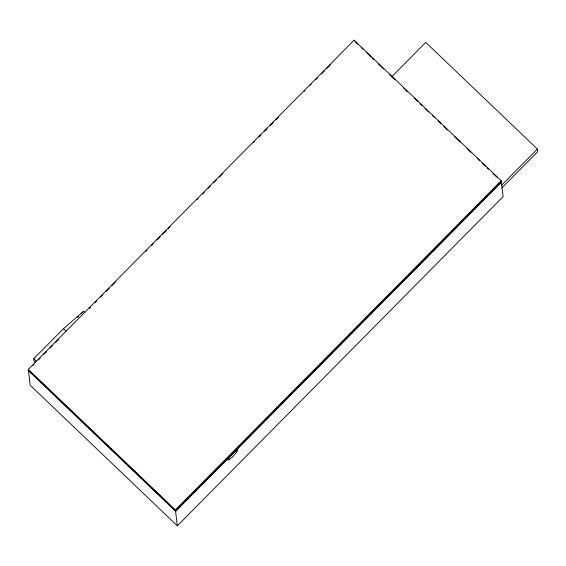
<?xml version="1.0" encoding="UTF-8"?>
<svg xmlns="http://www.w3.org/2000/svg" width="566" height="566" viewBox="0 0 566 566"><rect width="100%" height="100%" fill="white"/><g stroke="black" fill="none" stroke-linecap="round" stroke-linejoin="round"><path stroke-width="0.85" d="M229.485 459.415A7.096 1.033 -46.3 0 1 229.265 457.547L230.27 456.302A7.096 1.033 -46.3 0 1 235.223 451.293L236.27 450.465A7.096 1.033 -46.3 0 1 236.496 452.333L235.491 453.585A7.096 1.033 -46.3 0 1 230.539 458.587L229.485 459.415L228.254 458.177M35.347 362.551L34.08 361.334L33.762 358.695L63.477 328.669L83.612 311.286L84.879 312.496M77.415 317.54L78.653 316.288M81.136 313.783L83.612 311.286M28.3 369.379L354.104 40.165L501.193 180.724L503.132 196.607L177.342 525.835L30.189 385.22L28.3 369.379L175.403 509.945L177.342 525.835M32.743 365.657L33.988 364.398M38.339 359.997L40.2 358.115M43.936 354.344L46.419 351.833M50.148 348.062L52.638 345.55M55.744 342.409L58.857 339.267M89.322 308.477L90.567 307.225M94.918 302.824L96.779 300.942M100.515 297.171L102.998 294.66M106.111 291.518L109.217 288.377M111.7 285.858L116.058 281.465M145.901 251.304L147.146 250.045M151.497 245.651L153.358 243.762M157.093 239.998L160.199 236.857M162.69 234.338L166.418 230.574M168.279 228.685L170.147 226.803M196.883 199.784L198.128 198.525M202.479 194.131L204.34 192.242M208.076 188.478L210.559 185.959M213.672 182.818L216.778 179.677M219.261 177.165L222.997 173.394M253.462 142.611L254.707 141.351M259.058 136.958L260.919 135.069M264.655 131.298L267.138 128.786M270.251 125.645L273.357 122.504M275.84 119.992L278.33 117.48M303.822 91.72L305.067 90.461M310.041 85.438L311.286 84.178M315.637 79.778L317.498 77.896M321.233 74.125L324.339 70.983M326.83 68.472L330.558 64.701M391.686 76.813L425.752 42.393L537.389 149.063L537.7 151.702L501.773 188.004M175.403 509.945L501.193 180.724M501.278 181.382L175.481 510.61L28.378 370.044M175.559 511.268L501.405 182.089L175.609 511.317L28.456 370.702M501.462 185.365L537.389 149.063M355.455 42.04L357.974 44.452M361.115 47.452L362.997 49.249M366.761 52.85L371.162 57.046M372.414 58.248L373.666 59.444M378.088 63.668L383.727 69.052M389.38 74.457L394.969 79.806M403.622 88.07L407.421 91.692M414.34 98.314L417.489 101.321M420.007 103.727L421.911 105.545M425.045 108.538L428.738 112.068M432.431 115.598L434.278 117.36M438.077 120.99L440.603 123.402M443.758 126.416L447.543 130.038M454.47 136.654L460.087 142.024M466.978 148.61L470.785 152.247M477.138 158.317L479.678 160.744M482.218 163.178L485.395 166.213M487.305 168.031L488.571 169.248M493.021 173.493L497.464 177.745M234.565 450.557L236.468 452.375M63.477 328.669L66.01 331.096M33.762 358.695L36.302 361.122M406.162 90.489L406.239 91.147M354.104 40.165L354.182 40.83M172.941 508.183L173.019 508.841M156.499 492.477L156.584 493.135M153.966 490.05L154.044 490.708M142.448 479.048L142.533 479.699M139.915 476.622L139.993 477.272M126.176 463.497L126.253 464.148M123.643 461.071L123.721 461.729M111.021 449.008L111.099 449.666M108.481 446.588L108.559 447.239M96.751 435.374L96.828 436.032M94.211 432.955L94.296 433.606M80.365 419.717L80.443 420.375M77.825 417.291L77.903 417.949M64.849 404.895L64.934 405.553M62.317 402.468L62.394 403.126M51.039 391.693L51.117 392.351M48.506 389.274L48.584 389.924M30.925 372.478L31.003 373.128"/></g></svg>
